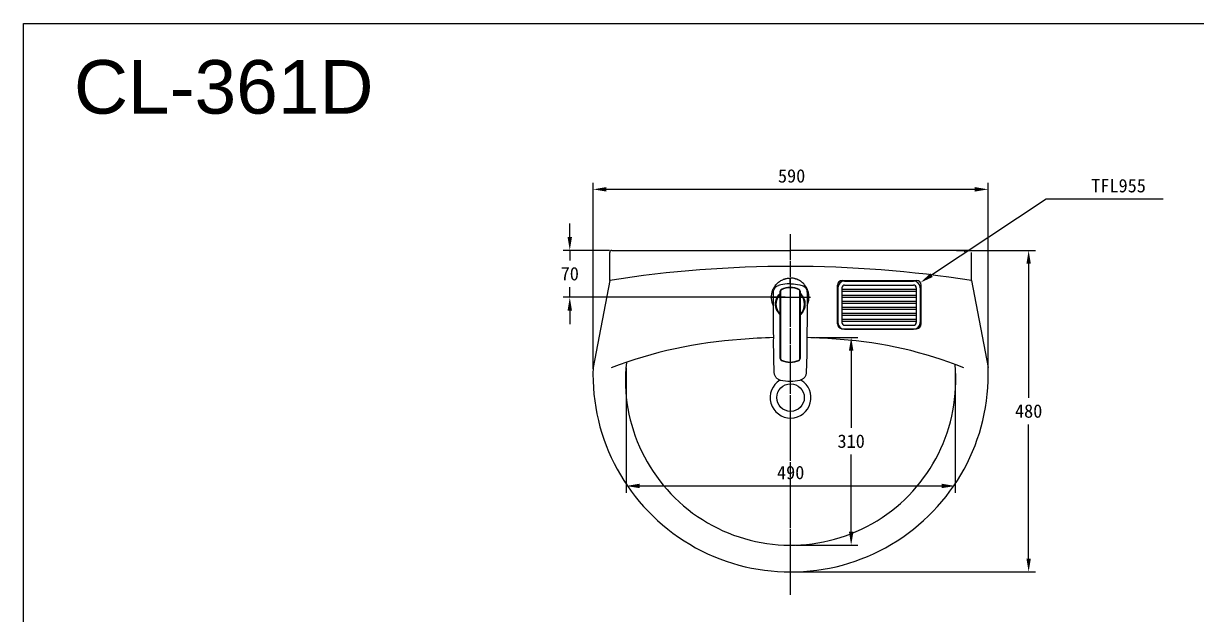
# Model space of a CAD drawing. Extents: x 0 to 3100, y 0 to 2100.
# Drawn here: x 0 to 1751, y 1217 to 2100 of the extents above; entities that cross this region are included whole.
import ezdxf

# ---------------------------------------------------------------- set-up
doc = ezdxf.new("R2010")
doc.units = 0
doc.header["$LTSCALE"] = 50
doc.header["$MEASUREMENT"] = 0
doc.linetypes.add('CENTER', pattern=[2, 1.25, -0.25, 0.25, -0.25])
doc.layers.get('0').update_dxf_attribs({"linetype": 'CONTINUOUS'})
doc.layers.get('DEFPOINTS').update_dxf_attribs({"linetype": 'CONTINUOUS'})
for name, color, linetype in [('1', 2, 'CENTER'), ('3', 3, 'CONTINUOUS'), ('5', 5, 'CONTINUOUS'), ('BASE', 3, 'CONTINUOUS'), ('CENTER', 2, 'CENTER')]:
    doc.layers.add(name, color=color, linetype=linetype)
doc.styles.add('GHS', font='romans', dxfattribs={"bigfont": 'ghs'})
doc.dimstyles.get("Standard").update_dxf_attribs({"dimtxt": 2.5, "dimasz": 2, "dimexe": 2, "dimexo": 1, "dimgap": 1.5, "dimtad": 1, "dimdec": 0, "dimlfac": 10, "dimrnd": 0.5, "dimzin": 0, "dimdsep": 46, "dimtxsty": 'Standard', "dimcen": 0, "dimclrt": 2, "dimadec": 0, "dimazin": 0, "dimtfac": 1, "dimtdec": 0, "dimtmove": 0, "dimatfit": 3, "dimfxl": 0, "dimtolj": 1, "dimtzin": 0, "dimarcsym": 0})

# ---------------------------------------------------------------- blocks, each defined once
blk = doc.blocks.new('*D27')
at = {"color": 3, "lineweight": -2}
for p, q in [((815.7, 1781.1), (815.7, 1801.1)), ((875.1, 1761.1), (805.7, 1761.1)), ((815.7, 1761.1), (815.7, 1746.1)), ((815.7, 1691.1), (815.7, 1706.1)), ((1137.4, 1691.1), (805.7, 1691.1)), ((815.7, 1671.1), (815.7, 1651.1))]:
    blk.add_line(p, q, dxfattribs=at)
at = {"color": 3}
for points in [[(812.4, 1781.1), (819, 1781.1), (815.7, 1761.1)], [(812.4, 1671.1), (819, 1671.1), (815.7, 1691.1)]]:
    blk.add_solid(points, dxfattribs=at)
at = {"layer": 'DEFPOINTS', "color": 0}
for p in [(815.7, 1761.1), (883.1, 1761.1), (1145.4, 1691.1)]:
    blk.add_point(p, dxfattribs=at)
at = {"color": 2, "insert": (815.7, 1726.1), "char_height": 20, "attachment_point": 5}
blk.add_mtext('\\A1;70', dxfattribs=at)
blk = doc.blocks.new('*D50')
at = {"layer": '3', "color": 3, "lineweight": -2}
for p, q in [((850.4, 1584), (850.4, 1862.2)), ((1440.4, 1584), (1440.4, 1862.2)), ((1420.4, 1852.2), (870.4, 1852.2))]:
    blk.add_line(p, q, dxfattribs=at)
at = {"layer": '3', "color": 3}
for points in [[(870.4, 1855.6), (870.4, 1848.9), (850.4, 1852.2)], [(1420.4, 1855.6), (1420.4, 1848.9), (1440.4, 1852.2)]]:
    blk.add_solid(points, dxfattribs=at)
at = {"layer": 'DEFPOINTS', "color": 0}
for p in [(850.4, 1852.2), (850.4, 1576), (1440.4, 1576)]:
    blk.add_point(p, dxfattribs=at)
at = {"layer": '3', "color": 2, "insert": (1146.9, 1872.2), "char_height": 20, "attachment_point": 5}
blk.add_mtext('\\A1;590', dxfattribs=at)
blk = doc.blocks.new('*D56')
at = {"color": 3, "lineweight": -2}
for p, q in [((900.1, 1585.8), (900.1, 1399.2)), ((1390.9, 1582.7), (1390.9, 1399.2)), ((920.1, 1409.2), (1370.9, 1409.2))]:
    blk.add_line(p, q, dxfattribs=at)
at = {"color": 3}
for points in [[(920.1, 1412.6), (920.1, 1405.9), (900.1, 1409.2)], [(1370.9, 1412.6), (1370.9, 1405.9), (1390.9, 1409.2)]]:
    blk.add_solid(points, dxfattribs=at)
at = {"layer": 'DEFPOINTS', "color": 0}
for p in [(900.1, 1593.8), (1390.9, 1590.7), (1390.9, 1409.2)]:
    blk.add_point(p, dxfattribs=at)
at = {"color": 2, "insert": (1145.5, 1429.2), "char_height": 20, "attachment_point": 5}
blk.add_mtext('\\A1;490', dxfattribs=at)
blk = doc.blocks.new('*D57')
at = {"color": 3, "lineweight": -2}
for p, q in [((1183, 1631.1), (1245.8, 1631.1)), ((1235.8, 1611.1), (1235.8, 1496)), ((1235.8, 1340.8), (1235.8, 1456)), ((1153.4, 1320.8), (1245.8, 1320.8))]:
    blk.add_line(p, q, dxfattribs=at)
at = {"color": 3}
for points in [[(1232.5, 1611.1), (1239.2, 1611.1), (1235.8, 1631.1)], [(1232.5, 1340.8), (1239.2, 1340.8), (1235.8, 1320.8)]]:
    blk.add_solid(points, dxfattribs=at)
at = {"layer": 'DEFPOINTS', "color": 0}
for p in [(1175, 1631.1), (1145.4, 1320.8), (1235.8, 1320.8)]:
    blk.add_point(p, dxfattribs=at)
at = {"color": 2, "insert": (1235.8, 1476), "char_height": 20, "attachment_point": 5}
blk.add_mtext('\\A1;310', dxfattribs=at)
blk = doc.blocks.new('*D58')
at = {"color": 3, "lineweight": -2}
for p, q in [((1393, 1761.1), (1510.8, 1761.1)), ((1500.8, 1741.1), (1500.8, 1541)), ((1500.8, 1300.8), (1500.8, 1501)), ((1153.4, 1280.8), (1510.8, 1280.8))]:
    blk.add_line(p, q, dxfattribs=at)
at = {"color": 3}
for points in [[(1497.5, 1741.1), (1504.1, 1741.1), (1500.8, 1761.1)], [(1497.5, 1300.8), (1504.1, 1300.8), (1500.8, 1280.8)]]:
    blk.add_solid(points, dxfattribs=at)
at = {"layer": 'DEFPOINTS', "color": 0}
for p in [(1385, 1761.1), (1145.4, 1280.8), (1500.8, 1280.8)]:
    blk.add_point(p, dxfattribs=at)
at = {"color": 2, "insert": (1500.8, 1521), "char_height": 20, "attachment_point": 5}
blk.add_mtext('\\A1;480', dxfattribs=at)

msp = doc.modelspace()

# ---------------------------------------------------------------- linework, layer by layer
at = {"color": 3}
for p, q in [((1526.71891, 1837.54678), (1355.87214, 1724.07707)), ((1701.71891, 1837.54678), (1526.71891, 1837.54678))]:
    msp.add_line(p, q, dxfattribs=at)
msp.add_solid([(1354.02796, 1726.85378), (1357.71633, 1721.30036), (1339.21189, 1713.01198)], dxfattribs=at)
at = {"layer": '1', "color": 1, "linetype": 'CENTER'}
msp.add_line((1145.38081, 1257.47921), (1145.38081, 1785.13921), dxfattribs=at)
at = {"layer": '1', "color": 1}
msp.add_line((1145.38081, 1246.69586), (1145.38081, 1783.38921), dxfattribs=at)
at = {"layer": '1', "color": 7, "linetype": 'Continuous'}
for p, q in [((1129.86971, 1699.98792), (1129.86971, 1700.03155)), ((1129.86971, 1599.50652), (1129.86971, 1699.98792)), ((1130.36971, 1699.97919), (1130.36971, 1599.49779)), ((1131.54129, 1702.72099), (1131.54129, 1702.67736)), ((1158.19812, 1702.67736), (1158.19812, 1702.72099)), ((1159.36971, 1599.49779), (1159.36971, 1699.97919)), ((1159.86971, 1700.03155), (1159.86971, 1699.98792)), ((1159.86971, 1699.98792), (1159.86971, 1599.50652)), ((1123.56971, 1681.36613), (1123.56971, 1681.19182)), ((1123.56971, 1681.01751), (1123.56971, 1680.71246)), ((1166.16971, 1681.19182), (1166.16971, 1681.36613)), ((1166.16971, 1680.71246), (1166.16971, 1681.01751))]:
    msp.add_line(p, q, dxfattribs=at)
for centre, major_axis, ratio, start_param, end_param in [((1132.86971, 1700.03155), (3, 0), 0.999848, 2.0295203772, 3.1415926536), ((1132.86971, 1699.98792), (-3, 0), 0.999848, 5.1711130308, 6.2831853072), ((1130.36971, 1699.98792), (0.5, 0), 0.017452, 3.1415926536, 4.7123889804), ((1132.86971, 1699.97919), (2.5, 0), 0.999848, 2.0295203772, 3.1415926536), ((1144.86971, 1675.73689), (30.1, 0), 0.999848, 1.1120722764, 2.0295203772), ((1144.86971, 1675.69326), (-30.1, 0), 0.999848, 4.25366493, 5.1711130308), ((1131.7627, 1702.22912), (-0.22138, 0.44832), 0.007728, 0.0156492517, 1.5864455785), ((1144.86971, 1675.68454), (29.6, 0), 0.999848, 1.1120722764, 2.0295203772), ((1157.97672, 1702.22912), (0.22138, 0.44832), 0.007728, 4.6967397287, 6.2675360555), ((1156.86971, 1699.97919), (2.5, 0), 0.999848, 0, 1.1120722764), ((1156.86971, 1700.03155), (3, 0), 0.999848, 0, 1.1120722764), ((1156.86971, 1699.98792), (-3, 0), 0.999848, 3.1415926536, 4.25366493), ((1159.36971, 1699.98792), (0.5, 0), 0.017452, 4.7123889804, 6.2831853072), ((1144.86971, 1681.51405), (-21.4, 0), 0.996167, 6.2604087729, 6.2831853072), ((1144.86971, 1681.51405), (-21.4, 0), 0.996167, 0, 0.1433351484), ((1144.86971, 1681.01751), (-21.3, 0), 0.996195, 5.4937619843, 6.2831853072), ((1144.86971, 1680.71246), (-21.3, 0), 0.996195, 5.4937619843, 6.2831853072), ((1144.86971, 1681.19182), (-21.3, 0), 0.996195, 5.8189168335, 6.2831853072), ((1144.86971, 1681.36613), (-21.3, 0), 0.996195, 6.0155608798, 6.2831853072), ((1144.86971, 1680.71246), (-21.3, 0), 0.996195, 2.3520711434, 3.9310159553), ((1144.86971, 1681.01751), (-21.3, 0), 0.996195, 3.1415926325, 3.9116755375), ((1144.86971, 1681.19182), (-21.3, 0), 0.996195, 3.1415926325, 3.4862842697), ((1144.86971, 1681.36613), (-21.3, 0), 0.996195, 3.1415926325, 3.4531993677), ((1144.86971, 1681.51405), (21.5, 0), 0.996167, 6.0138918981, 6.2831853072), ((1144.86971, 1681.51405), (-21.4, 0), 0.996167, 2.9982575117, 3.2607768367), ((1144.86971, 1680.71246), (-21.3, 0), 0.996195, 0, 0.7895214891), ((1132.86971, 1599.50652), (-3, 0), 0.999848, 0, 1.1120722764), ((1130.36971, 1599.50652), (0.5, 0), 0.017452, 3.1415926536, 4.7123889804), ((1132.86971, 1599.49779), (2.5, 0), 0.999848, 3.1415926536, 4.25366493), ((1131.7627, 1597.26531), (0.22138, 0.44832), 0.007728, 3.1259434019, 4.6967397287), ((1144.86971, 1623.80117), (-30.1, 0), 0.999848, 1.1120722764, 2.0295203772), ((1144.86971, 1623.79244), (29.6, 0), 0.999848, 4.25366493, 5.1711130308), ((1156.86971, 1599.49779), (2.5, 0), 0.999848, 5.1711130308, 6.2831853072), ((1157.97672, 1597.26531), (-0.22138, 0.44832), 0.007728, 1.5864455785, 3.1572419053), ((1156.86971, 1599.50652), (-3, 0), 0.999848, 2.0295203772, 3.1415926536), ((1159.36971, 1599.50652), (0.5, 0), 0.017452, 4.7123889804, 6.2831853072)]:
    msp.add_ellipse(centre, major_axis=major_axis, ratio=ratio, start_param=start_param, end_param=end_param, dxfattribs=at)
for points, knots in [([(1119.63655, 1678.76073), (1119.575, 1678.89125), (1119.13408, 1679.84472), (1118.4084, 1681.66934), (1117.76803, 1683.86176), (1117.38015, 1685.65278), (1117.07691, 1687.46483), (1116.77062, 1690.68091), (1116.94834, 1694.41377), (1117.66674, 1698.09824), (1118.74378, 1701.71304), (1120.75601, 1706.03064), (1124.17333, 1710.6661), (1128.47971, 1714.54152), (1132.67264, 1716.97812), (1135.83237, 1718.20166), (1137.687, 1718.75622), (1140.51007, 1719.44099), (1142.9321, 1719.69868), (1144.86971, 1719.69868)], [0, 0, 0, 0, 0.0079032457, 0.0575080856, 0.1071129256, 0.1319153456, 0.1567177655, 0.2063226055, 0.3055322854, 0.3551371254, 0.4047419654, 0.5039516453, 0.6031613252, 0.7023710051, 0.801580685, 0.851185525, 0.875987945, 0.900790365, 1, 1, 1, 1]), ([(1144.86971, 1711.19084), (1144.86971, 1711.2084), (1144.86971, 1711.42156), (1144.86971, 1711.83402), (1144.86971, 1713.038), (1144.86971, 1714.89902), (1144.86971, 1716.95234), (1144.86971, 1718.51868), (1144.86971, 1719.30565), (1144.86971, 1719.69868)], [0, 0, 0, 0, 0.0063765733, 0.0773496752, 0.1483227771, 0.4322151847, 0.7161075924, 0.8580537962, 1, 1, 1, 1]), ([(1170.10286, 1678.76072), (1170.16441, 1678.89124), (1170.60534, 1679.84471), (1171.33101, 1681.66934), (1171.97138, 1683.86176), (1172.35927, 1685.65277), (1172.66251, 1687.46482), (1172.9688, 1690.6809), (1172.79108, 1694.41377), (1172.07267, 1698.09823), (1170.99564, 1701.71304), (1168.9834, 1706.03063), (1165.56609, 1710.66609), (1161.25971, 1714.54151), (1157.06677, 1716.97811), (1153.90705, 1718.20166), (1152.05242, 1718.75622), (1149.22934, 1719.44099), (1146.80732, 1719.69868), (1144.86971, 1719.69868)], [0, 0, 0, 0, 0.0079032457, 0.0575080856, 0.1071129256, 0.1319153456, 0.1567177655, 0.2063226055, 0.3055322854, 0.3551371254, 0.4047419654, 0.5039516453, 0.6031613252, 0.7023710051, 0.801580685, 0.851185525, 0.875987945, 0.900790365, 1, 1, 1, 1]), ([(1119.82744, 1698.1049), (1119.86368, 1700.42812), (1120.41312, 1702.73396), (1122.9192, 1706.65755), (1124.84837, 1708.13535), (1127.10083, 1708.77306)], [0, 0, 0, 0, 0.5, 0.5, 1, 1, 1, 1]), ([(1144.78307, 1711.22364), (1144.28596, 1711.22386), (1143.78884, 1711.21836), (1139.06488, 1711.11157), (1134.84741, 1710.60127), (1129.50539, 1709.4166), (1128.2982, 1709.11206), (1127.10083, 1708.77306)], [0, 0, 0, 0, 0.0832697347, 0.0832697347, 0.7914920611, 0.7914920611, 1, 1, 1, 1]), ([(1144.78307, 1711.22364), (1144.81195, 1711.22363), (1144.84083, 1711.22362), (1144.89858, 1711.22362), (1144.92746, 1711.22363), (1144.95635, 1711.22364)], [0, 0, 0, 0, 0.4999999501, 0.4999999501, 1, 1, 1, 1]), ([(1144.95635, 1711.22364), (1145.45346, 1711.22386), (1145.95058, 1711.21836), (1150.67454, 1711.11157), (1154.89201, 1710.60127), (1160.23403, 1709.4166), (1161.44122, 1709.11206), (1162.63859, 1708.77306)], [0, 0, 0, 0, 0.0832697301, 0.0832697301, 0.7914920601, 0.7914920601, 1, 1, 1, 1]), ([(1162.63859, 1708.77306), (1164.89156, 1708.1352), (1166.83621, 1706.63683), (1169.32153, 1702.73708), (1169.87576, 1700.42703), (1169.91198, 1698.1049)], [0, 0, 0, 0, 0.5, 0.5, 1, 1, 1, 1]), ([(1120.11886, 1633.76081), (1120.07881, 1635.3844), (1119.87483, 1644.19907), (1119.63682, 1660.21303), (1119.60997, 1680.03847), (1119.7426, 1692.66837), (1119.82744, 1698.10489)], [0, 0, 0, 0, 0.0757276378, 0.4111013698, 0.7464751018, 1, 1, 1, 1]), ([(1129.84535, 1664.83099), (1129.66504, 1664.99847), (1127.41918, 1667.15844), (1124.04913, 1672.24851), (1122.28, 1680.83986), (1124.04913, 1689.43121), (1127.41877, 1694.52067), (1129.664, 1696.68025), (1129.84377, 1696.84725)], [0, 0, 0, 0, 0.0205573878, 0.2602936828, 0.500029981, 0.7397662792, 0.9795025743, 1, 1, 1, 1]), ([(1129.87605, 1696.22948), (1128.46227, 1694.85795), (1124.90407, 1690.32103), (1122.3637, 1680.88366), (1124.73807, 1672.06767), (1127.71017, 1667.91151), (1128.59196, 1666.89408)], [0, 0, 0, 0, 0.1822338912, 0.5288018467, 0.8753698073, 1, 1, 1, 1]), ([(1159.77149, 1665.44072), (1159.99862, 1665.65901), (1164.02833, 1669.71374), (1168.14308, 1679.94306), (1164.53584, 1690.99064), (1160.80928, 1695.30655), (1159.89926, 1696.19082)], [0, 0, 0, 0, 0.0276047619, 0.5005743768, 0.8884228338, 1, 1, 1, 1]), ([(1159.89565, 1696.84725), (1160.07541, 1696.68025), (1162.32065, 1694.52067), (1165.69028, 1689.43121), (1167.45942, 1680.83986), (1165.69028, 1672.24851), (1162.32025, 1667.15844), (1160.07438, 1664.99847), (1159.89407, 1664.83099)], [0, 0, 0, 0, 0.020497447, 0.260233742, 0.4999700402, 0.7397063384, 0.9794426335, 1, 1, 1, 1]), ([(1169.91198, 1698.10489), (1169.99681, 1692.66837), (1170.12944, 1680.03847), (1170.1026, 1660.21303), (1169.86458, 1644.19907), (1169.6606, 1635.3844), (1169.62056, 1633.76081)], [0, 0, 0, 0, 0.2535248982, 0.5888986302, 0.9242723622, 1, 1, 1, 1]), ([(1120.0127, 1621.67083), (1120.00284, 1622.6784), (1120.01866, 1624.69372), (1120.06629, 1626.70839), (1120.11018, 1628.72315), (1120.15035, 1630.73802), (1120.14371, 1632.7535), (1120.11886, 1633.76081)], [0, 0, 0, 0, 0.25, 0.5, 0.5, 0.75, 1, 1, 1, 1]), ([(1169.62056, 1633.76081), (1169.59571, 1632.7535), (1169.58907, 1630.73802), (1169.62924, 1628.72315), (1169.67314, 1626.70839), (1169.72077, 1624.69372), (1169.73658, 1622.6784), (1169.72671, 1621.67083)], [0, 0, 0, 0, 0.25, 0.5, 0.5, 0.75, 1, 1, 1, 1]), ([(1121.01884, 1578.50238), (1120.8037, 1584.34373), (1120.39534, 1597.37493), (1120.12058, 1611.76734), (1120.02599, 1620.31474), (1120.0127, 1621.67083)], [0, 0, 0, 0, 0.4061200197, 0.9057784797, 1, 1, 1, 1]), ([(1169.72671, 1621.67083), (1169.71343, 1620.31474), (1169.61884, 1611.76734), (1169.34407, 1597.37493), (1168.93572, 1584.34373), (1168.72058, 1578.50238)], [0, 0, 0, 0, 0.0942215203, 0.5938799803, 1, 1, 1, 1]), ([(1130.33255, 1566.97048), (1130.00783, 1567.04359), (1129.36464, 1567.21741), (1128.11303, 1567.67403), (1126.63176, 1568.44394), (1125.03875, 1569.6563), (1123.67114, 1571.11596), (1122.56011, 1572.77742), (1121.72905, 1574.59379), (1121.19483, 1576.51753), (1121.04326, 1577.8395), (1121.01885, 1578.50234)], [0, 0, 0, 0, 0.0624998655, 0.1250000708, 0.2500004815, 0.3750008921, 0.5000013027, 0.6250017134, 0.750002124, 0.8750025346, 1, 1, 1, 1]), ([(1168.72057, 1578.50235), (1168.69616, 1577.83952), (1168.54459, 1576.51754), (1168.01037, 1574.59379), (1167.17931, 1572.77742), (1166.06828, 1571.11596), (1164.70067, 1569.6563), (1163.10765, 1568.44394), (1161.62639, 1567.67403), (1160.37478, 1567.21741), (1159.73159, 1567.04359), (1159.40687, 1566.97048)], [0, 0, 0, 0, 0.1249984036, 0.2499986802, 0.3749989568, 0.4999992334, 0.62499951, 0.7499997866, 0.8750000632, 0.9375002015, 1, 1, 1, 1])]:
    msp.add_open_spline(points, degree=3, knots=knots, dxfattribs=at)
for points in [[(1144.86971, 1565.3501), (1139.96332, 1565.3501), (1135.11792, 1565.89307), (1130.33255, 1566.97048)], [(1159.40687, 1566.97048), (1154.62149, 1565.89307), (1149.77609, 1565.3501), (1144.86971, 1565.3501)]]:
    msp.add_open_spline(points, degree=3, dxfattribs=at)
at = {"layer": '3', "color": 0}
for p, q in [((875.38081, 1716.29871), (875.38081, 1758.13921)), ((878.38081, 1761.13921), (1145.38081, 1761.13921)), ((1412.38081, 1761.13921), (1145.38081, 1761.13921)), ((1415.38081, 1714.92179), (1415.38081, 1758.13921)), ((875.38081, 1716.29871), (850.38081, 1586.13921)), ((1215.38081, 1651.13921), (1215.38081, 1709.13921)), ((1222.38081, 1716.13921), (1333.38081, 1716.13921)), ((1340.38081, 1651.13921), (1340.38081, 1709.13921)), ((1415.38081, 1716.13921), (1440.38081, 1586.13921)), ((1222.38081, 1644.13921), (1333.38081, 1644.13921))]:
    msp.add_line(p, q, dxfattribs=at)
msp.add_circle((1145.38081, 1541.13921), 20.5, dxfattribs=at)
msp.add_circle((1145.38081, 1541.13921), 20.5, dxfattribs=at)
for centre, radius, start, end in [((878.38081, 1758.13921), 3, 90, 180), ((1402.98566, 1758.13921), 3, 0, 90), ((1144.86926, -15.65208), 1752.79136, 81.12195185, 98.8442012), ((1222.38081, 1709.13921), 7, 90, 180), ((1333.38081, 1709.13921), 7, 0, 90), ((1222.38081, 1651.13921), 7, 180, 270), ((1333.38081, 1651.13921), 7, 270, 0), ((1145.38401, 711.36156), 919.77764, 91.57278124, 94.6216808), ((1145.37761, 711.36156), 919.77764, 85.3783192, 88.49093101), ((1117.15422, 955.38146), 674.32981, 93.9014964, 110.81444762), ((1175.58194, 1015.95407), 613.767, 68.16831189, 85.89766125), ((1145.38081, 1575.96991), 295.17523, 178.02567094, 1.97432906), ((1145.38081, 1567.44269), 246.64801, 173.85613943, 5.41114512), ((1145.38081, 1541.13921), 30.5, 121.34966946, 59.45361265), ((1145.38081, 1541.13921), 30.5, 121.34966946, 59.45361265)]:
    msp.add_arc(centre, radius, start, end, dxfattribs=at)
at = {"layer": '5', "color": 212}
msp.add_lwpolyline([(0, 2100), (3100, 2100), (3100, 0), (0, 0)], close=True, dxfattribs=at)
at = {"layer": 'BASE', "linetype": 'Continuous'}
for p, q in [((1215.99136, 1705.27203), (1215.99136, 1653.27203)), ((1221.99136, 1705.27203), (1221.99136, 1653.27203)), ((1221.99136, 1703.27203), (1332.99136, 1703.27203)), ((1221.99136, 1700.27203), (1332.99136, 1700.27203)), ((1225.99136, 1715.27203), (1328.99136, 1715.27203)), ((1225.99136, 1709.27203), (1328.99136, 1709.27203)), ((1332.99136, 1705.27203), (1332.99136, 1653.27203)), ((1338.99136, 1705.27203), (1338.99136, 1653.27203)), ((1221.99136, 1694.27203), (1332.99136, 1694.27203)), ((1221.99136, 1691.27203), (1332.99136, 1691.27203)), ((1221.99136, 1685.27203), (1332.99136, 1685.27203)), ((1221.99136, 1682.27203), (1332.99136, 1682.27203)), ((1221.99136, 1676.27203), (1332.99136, 1676.27203)), ((1221.99136, 1673.27203), (1332.99136, 1673.27203)), ((1221.99136, 1667.27203), (1332.99136, 1667.27203)), ((1221.99136, 1664.27203), (1332.99136, 1664.27203)), ((1221.99136, 1658.27203), (1332.99136, 1658.27203)), ((1221.99136, 1655.27203), (1332.99136, 1655.27203)), ((1225.99136, 1649.27203), (1328.99136, 1649.27203)), ((1225.99136, 1643.27203), (1328.99136, 1643.27203))]:
    msp.add_line(p, q, dxfattribs=at)
for centre, radius, start, end in [((1225.99136, 1705.27203), 10, 90, 180), ((1225.99136, 1705.27203), 4, 90, 180), ((1328.99136, 1705.27203), 10, 0, 90), ((1328.99136, 1705.27203), 4, 0, 90), ((1225.99136, 1653.27203), 10, 180, 270), ((1225.99136, 1653.27203), 4, 180, 270), ((1328.99136, 1653.27203), 10, 270, 0), ((1328.99136, 1653.27203), 4, 270, 0)]:
    msp.add_arc(centre, radius, start, end, dxfattribs=at)
at = {"layer": 'CENTER', "color": 1, "linetype": 'CENTER', "ltscale": 2}
msp.add_line((1115.57913, 1691.13921), (1175.18249, 1691.13921), dxfattribs=at)

# ---------------------------------------------------------------- texts
at = {"insert": (75.39195, 2045.27793), "char_height": 80, "width": 460, "attachment_point": 1, "style": 'GHS'}
msp.add_mtext('{\\fArial|b0|i0|c0|p34;CL-361D}', dxfattribs=at)
at = {"color": 2, "insert": (1635.05224, 1857.54678), "char_height": 20, "attachment_point": 5}
msp.add_mtext('\\A1;TFL955', dxfattribs=at)

# ---------------------------------------------------------------- dimensions: what is measured, and where the dimension line sits
dim = msp.add_linear_dim(base=(815.68833, 1761.13921), p1=(1145.38081, 1691.13921), p2=(883.07767, 1761.13921), angle=90, dimstyle='Standard', override={"dimtxt": 20, "dimasz": 20, "dimexe": 10, "dimexo": 8, "dimgap": 10, "dimtih": 1, "dimtoh": 1, "dimlfac": 1, "dimzin": 8, "dimclrd": 3, "dimclre": 3, "dimtdec": 4, "dimarcsym": 1})
dim.commit()
dim.dimension.update_dxf_attribs({"geometry": '*D27', "text_midpoint": (815.68833, 1726.13921), "dimtype": 160})
for base, p1, p2, text, override, picture, middle in [((1500.80491, 1280.79468), (1385, 1761.13921), (1145.38081, 1280.79468), '480', {"dimtxt": 20, "dimasz": 20, "dimexe": 10, "dimexo": 8, "dimgap": 10, "dimtih": 1, "dimtoh": 1, "dimdec": 0, "dimlfac": 1, "dimzin": 8, "dimclrd": 3, "dimclre": 3, "dimtdec": 4, "dimarcsym": 1}, '*D58', (1500.80491, 1520.96694)), ((1235.82549, 1320.79468), (1175, 1631.13921), (1145.38081, 1320.79468), '310', {"dimtxt": 20, "dimasz": 20, "dimexe": 10, "dimexo": 8, "dimgap": 10, "dimtih": 1, "dimtoh": 1, "dimlfac": 1, "dimzin": 8, "dimclrd": 3, "dimclre": 3, "dimtdec": 4, "dimarcsym": 1}, '*D57', (1235.82549, 1475.96694))]:
    dim = msp.add_linear_dim(base=base, p1=p1, p2=p2, angle=90, text=text, dimstyle='Standard', override=override)
    dim.commit()
    dim.dimension.update_dxf_attribs({"geometry": picture, "text_midpoint": middle})
dim = msp.add_linear_dim(base=(1390.92967, 1409.24887), p1=(900.14947, 1593.84025), p2=(1390.92967, 1590.70209), text='490', dimstyle='Standard', override={"dimtxt": 20, "dimasz": 20, "dimexe": 10, "dimexo": 8, "dimgap": 10, "dimtoh": 1, "dimdec": 4, "dimlfac": 1, "dimzin": 8, "dimclrd": 3, "dimclre": 3, "dimtdec": 4, "dimarcsym": 1})
dim.commit()
dim.dimension.update_dxf_attribs({"geometry": '*D56', "text_midpoint": (1145.53957, 1429.24887)})
at = {"layer": '3'}
dim = msp.add_linear_dim(base=(850.38058, 1852.249711), p1=(1440.381034, 1575.96991), p2=(850.38058, 1575.96991), dimstyle='Standard', override={"dimtxt": 20, "dimasz": 20, "dimexe": 10, "dimexo": 8, "dimgap": 10, "dimdec": 4, "dimlfac": 1, "dimzin": 8, "dimclrd": 3, "dimclre": 3, "dimtdec": 4}, dxfattribs=at)
dim.commit()
dim.dimension.update_dxf_attribs({"geometry": '*D50', "text_midpoint": (1146.913346, 1852.249711), "dimtype": 160})

doc.saveas('drawing.dxf')
